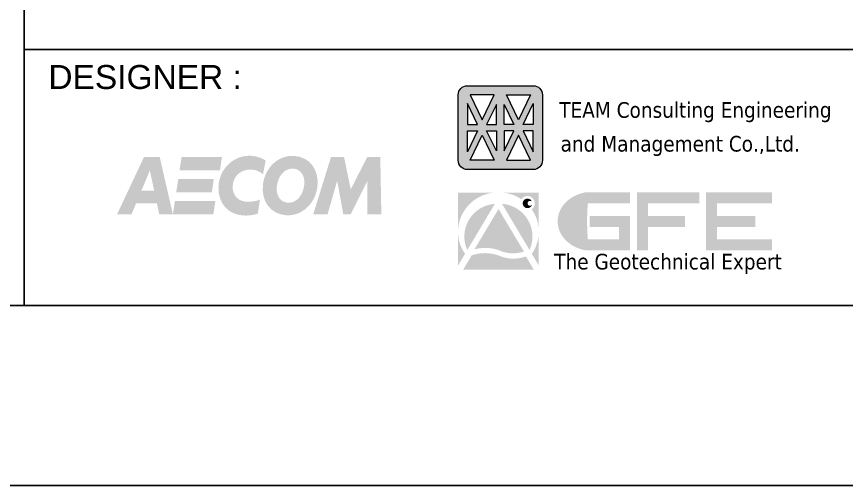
# Paper-space layout '1-PP19-SE-6200-62' of a CAD drawing. Header units: millimetres. Extents: x 2461 to 3302, y -5 to 589.
# Drawn here: x 2806.2 to 2875.4, y -5.1 to 34 of the extents above; entities that cross this region are included whole.
import ezdxf
from ezdxf.enums import TextEntityAlignment as Align

# ---------------------------------------------------------------- set-up
doc = ezdxf.new("R2010")
doc.units = ezdxf.units.MM
doc.layers.get('Defpoints').update_dxf_attribs({"color": 250})
for name, color, linetype in [('CVA-E2-P-OR00-TBKA1D$0$CVA-E2-P-OR00-TBKA1$0$CVA010-FRAME-LINE_2', 2, 'Continuous'), ('CVA-E2-P-OR00-TBKA1D$0$CVA-E2-P-OR00-TBKA1$0$CVA010-FRAME-LOGO', 7, 'Continuous'), ('CVA-E2-P-OR00-TBKA1D$0$CVA-E2-P-OR00-TBKA1$0$CVT010-FRAME-LINE_10', 10, 'Continuous'), ('CVA-E2-P-OR00-TBKA1D$0$CVA-E2-P-OR00-TBKA1$0$CVT010-FRAME-LINE_3', 3, 'Continuous'), ('CVA-E2-P-OR00-TBKA1D$0$CVA-E2-P-OR00-TBKA1$0$CVT010-FRAME-LOGO', 1, 'Continuous'), ('CVA-E2-P-OR00-TBKA1D$0$CVA-E2-P-OR00-TBKA1$0$Xref-Title Block$0$7', 7, 'Continuous'), ('CVT010-FRAME-LINE_2', 2, 'Continuous')]:
    doc.layers.add(name, color=color, linetype=linetype)
doc.styles.add('CVA-E2-P-OR00-TBKA1D$0$Arial', font='arial.ttf')
doc.styles.add('CVA-E2-P-OR00-TBKA1D$0$CVA-E2-P-OR00-TBKA1$0$TITLE1', font='tahoma.ttf')

# ---------------------------------------------------------------- blocks, each defined once
blk = doc.blocks.new('CVA-E2-P-OR00-TBKA1D$0$CVA-E2-P-OR00-TBKA1$0$AECOM')
at = {"layer": 'CVA-E2-P-OR00-TBKA1D$0$CVA-E2-P-OR00-TBKA1$0$CVA010-FRAME-LOGO'}
h = blk.add_hatch(color=7, dxfattribs=at)
edge = h.paths.add_edge_path()
edge.add_spline(control_points=[(6.816234644016845, 0.2468311725081591), (7.054933576567237, 2.574688262453719), (5.731456495088537, 4.316322473957079), (3.592063062343072, 4.468547293215615)], knot_values=[0, 0, 0, 0, 1, 1, 1, 1], degree=3, periodic=0)
edge.add_spline(control_points=[(3.592063062343072, 4.468547293215615), (1.408184828531944, 4.624027097918187), (-0.5278805134861386, 2.837799585833679), (-0.774391411102215, 0.4386583146673146)], knot_values=[0, 0, 0, 0, 1, 1, 1, 1], degree=3, periodic=0)
edge.add_spline(control_points=[(-0.774391411102215, 0.4386583146673146), (-1.013524341711559, -1.889307274793183), (0.3099527397693009, -3.630941486296535), (2.449780170573831, -3.782840807010743)], knot_values=[0, 0, 0, 0, 1, 1, 1, 1], degree=3, periodic=0)
edge.add_spline(control_points=[(2.449780170573831, -3.782840807010743), (4.633224406323734, -3.938646110257636), (6.569289748341475, -2.152527097687923), (6.816234644016845, 0.2468311725081591)], knot_values=[0, 0, 0, 0, 1, 1, 1, 1], degree=3, periodic=0)
edge = h.paths.add_edge_path(flags=16)
edge.add_spline(control_points=[(4.912719156439948, 0.05240004199386306), (4.604797533448732, -1.37697256592692), (3.583383101159029, -2.236939720199103), (2.458894129814553, -2.007788744950147), (1.436828700438696, -1.798384681394097), (0.9331739527540321, -0.7452883907853618), (1.224603649497453, 0.6074835596896051), (1.532742271515872, 2.036639168580834), (2.554373702835164, 2.897148820426892), (3.677777679031806, 2.666804350515299), (4.700060107439754, 2.458268283077572), (5.203714855119756, 1.404737994409729), (4.912719156439948, 0.05240004199386306)], knot_values=[0, 0, 0, 0, 0.25, 0.25, 0.25, 0.5, 0.5, 0.5, 0.75, 0.75, 0.75, 1, 1, 1, 1], degree=3, periodic=0)
at = {"layer": 'CVA-E2-P-OR00-TBKA1D$0$CVA-E2-P-OR00-TBKA1$0$CVA010-FRAME-LOGO', "extrusion": (0, 0, -1)}
h = blk.add_hatch(color=7, dxfattribs=at)
h.paths.add_polyline_path([(13.28698945542192, -3.667831321327114), (15.13473619239653, 4.331620905543154), (17.30212249995782, 4.331620905543154), (21.06553667016851, -3.667831321327114), (19.05308766973474, -3.667831321327114), (18.40057158775221, -2.108910292739864), (15.52034346798109, -2.108910292739864), (15.18963694688284, -3.667831321327114)])
h.paths.add_polyline_path([(15.89466679402676, -0.3457931773069589), (16.50183007882299, 2.42853941602359), (17.66277488714002, -0.3457931773069589)], flags=16)
at = {"layer": 'CVA-E2-P-OR00-TBKA1D$0$CVA-E2-P-OR00-TBKA1$0$CVA010-FRAME-LOGO'}
h = blk.add_hatch(color=7, dxfattribs=at)
edge = h.paths.add_edge_path()
edge.add_line((-1.478770261157479, -3.535895911335373), (-1.189510554711603, -1.616756493625879))
edge.add_spline(control_points=[(-1.18951055471166, -1.616756493625871), (-1.725932155862438, -1.864352386390053), (-2.526658575056331, -1.904931204923756), (-2.919209819586172, -1.904931204923756), (-4.184965159196622, -1.904931204923756), (-5.023015411479378, -1.041492066178122), (-4.980483601679339, 0.2420571938569935), (-4.935347803524678, 1.597216133657682), (-3.910895384821401, 2.568829288654698), (-2.51971460610855, 2.568829288654698), (-1.861773548387532, 2.568829288654698), (-1.283037136466533, 2.351504760518537), (-0.7635414596227292, 1.912407224139528)], knot_values=[0, 0, 0, 0, 0.25, 0.25, 0.25, 0.5, 0.5, 0.5, 0.7500000000000001, 0.7500000000000001, 0.7500000000000001, 1, 1, 1, 1], degree=3, periodic=0)
edge.add_line((-0.7635414596227292, 1.912407224139528), (-0.3785851811269368, 3.827966157860807))
edge.add_spline(control_points=[(-0.3785851811269367, 3.827966157860814), (-1.173235627491295, 4.295924565175504), (-1.839856646396584, 4.48764320781973), (-2.672481922940619, 4.48764320781973), (-4.975926622056591, 4.48764320781973), (-6.876621122251663, 2.568829288654698), (-6.956693764172314, 0.1578615703755233), (-7.034379416765546, -2.180736971534841), (-5.514301214475267, -3.824070622633101), (-3.256209312543433, -3.824070622633101), (-2.863875067040794, -3.824070622633101), (-2.014540865219374, -3.783274805069993), (-1.478770261157479, -3.535895911335373)], knot_values=[0, 0, 0, 0, 0.2500000000000002, 0.2500000000000002, 0.2500000000000002, 0.5000000000000002, 0.5000000000000002, 0.5000000000000002, 0.75, 0.75, 0.75, 1, 1, 1, 1], degree=3, periodic=0)
at = {"layer": 'CVA-E2-P-OR00-TBKA1D$0$CVA-E2-P-OR00-TBKA1$0$CVA010-FRAME-LOGO', "extrusion": (0, 0, -1)}
blk.add_hatch(color=7, dxfattribs=at).paths.add_polyline_path([(-15.69974091744416, -3.667831321327114), (-15.55304957343924, 4.332163403117299), (-13.74935363947395, 4.332163403117299), (-11.44048396461721, -0.1804399167580613), (-10.50825613349105, 4.332163403117299), (-8.7067301898212, 4.332163403117299), (-6.221223304875366, -3.667831321327114), (-8.209368413995549, -3.667831321327114), (-9.56192336544234, 1.015875733381222), (-10.4119085643523, -3.667831321327114), (-11.42507703351464, -3.667831321327114), (-13.76953454922625, 1.01370574308536), (-13.74154167440804, -3.667831321327114)])
at = {"layer": 'CVA-E2-P-OR00-TBKA1D$0$CVA-E2-P-OR00-TBKA1$0$CVA010-FRAME-LOGO'}
blk.add_hatch(color=7, dxfattribs=at).paths.add_polyline_path([(-12.82673451365781, -0.59892254532582), (-12.54767376160305, 1.262495130512313), (-7.599878887882028, 1.262495130512313), (-7.879373637995968, -0.59892254532582)])
at = {"layer": 'CVA-E2-P-OR00-TBKA1D$0$CVA-E2-P-OR00-TBKA1$0$CVA010-FRAME-LOGO', "color": 7}
for points in [[(-12.36669657092318, 2.470203229705135), (-6.744468713231072, 2.470203229705135), (-12.08763581886831, 4.331620905543133), (-6.464973963114858, 4.331620905543133)], [(-13.28698945542192, -3.667831321327142), (-7.664761597729921, -3.667831321327142), (-13.00792870336704, -1.806413645489002), (-7.385266847613593, -1.806413645489002)]]:
    blk.add_solid(points, dxfattribs=at)
blk = doc.blocks.new('CVA-E2-P-OR00-TBKA1D$0$CVA-E2-P-OR00-TBKA1$0$A$C4CF5538A')
at = {"linetype": 'Continuous', "lineweight": 0}
h = blk.add_hatch(color=2, dxfattribs=at)
h.paths.add_polyline_path([(-7.1904576490723, 4.016306337769301, 0.4142135623730951), (-8.077055044732504, 3.129708942109076), (-8.077055044732504, -3.129708942109016, 0.4142135623730951), (-7.190457649072357, -4.016306337769176), (-0.8865902091563385, -4.016306337769176, 0.4142135623730951), (7.186503637512942e-06, -3.129708942109229), (7.186503637512942e-06, 3.129708942109296, 0.4142135623730951), (-0.8865902091564521, 4.016306337769301)])
h.paths.add_polyline_path([(-4.407939510640063, 2.222240381148247), (-4.407939510640063, 0.2955324652257261), (-5.345552245002352, 0.2955324652257261)], flags=16)
h.paths.add_polyline_path([(-3.453381562658535, 3.129708942109133), (-1.155406558062339, 3.129708942109133), (-2.287529269679453, 0.7339897295410793)], flags=16)
h.paths.add_polyline_path([(-7.1904576490723, 2.315163399460083), (-6.236059471802889, 0.2955324652257261), (-7.1904576490723, 0.2955324652257261)], flags=16)
h.paths.add_polyline_path([(-3.66910834759733, 2.222240381148247), (-2.731495613226059, 0.2955324652257261), (-3.66910834759733, 0.2955324652257261)], flags=16)
h.paths.add_polyline_path([(-5.345552245002352, -0.2955324652171569), (-4.407939510640063, -0.2955324652171569), (-4.407939510640063, -2.22224038113967)], flags=16)
h.paths.add_polyline_path([(-6.236059471802889, -0.2955324652171569), (-7.1904576490723, -2.315163399459969), (-7.1904576490723, -0.2955324652171569)], flags=16)
h.paths.add_polyline_path([(-3.66910834759733, -0.2955324652171569), (-2.731495613226059, -0.2955324652171569), (-3.66910834759733, -2.22224038113967)], flags=16)
h.paths.add_polyline_path([(-5.789518588549015, -0.7339897295324107), (-4.623666295578801, -3.129708942109119), (-6.921641300166186, -3.129708942109119)], flags=16)
h.paths.add_polyline_path([(-0.8865902091563385, 2.315163399460083), (-0.8865902091563385, 0.2955324652257261), (-1.840988386426091, 0.2955324652257261)], flags=16)
h.paths.add_polyline_path([(-1.840988386426091, -0.2955324652171569), (-0.8865902091563385, -0.2955324652171569), (-0.8865902091563385, -2.315163399459969)], flags=16)
h.paths.add_polyline_path([(-2.287529269679453, -0.7339897295324107), (-1.155406558062339, -3.129708942109119), (-3.453381562658535, -3.129708942109119)], flags=16)
h.paths.add_polyline_path([(-4.623666295578801, 3.129708942109133), (-6.921641300166186, 3.129708942109133), (-5.789518588549015, 0.7339897295410793)], flags=16)
at = {"color": 174, "linetype": 'Continuous', "lineweight": 0}
blk.add_lwpolyline([(-7.190464835575824, 4.016306337769301), (-0.8865973956598623, 4.016306337769301, -0.414213562373095), (5.684341886080801e-14, 3.129708942109119), (5.684341886080801e-14, -3.129708942109119, -0.414213562373095), (-0.8865973956598623, -4.016306337769183), (-7.190464835575824, -4.016306337769183, -0.414213562373095), (-8.077062231236141, -3.129708942109119), (-8.077062231236141, 3.129708942109119, -0.4142135623730955)], format="xyb", close=True, dxfattribs=at)
for points in [[(-5.789525775052653, 0.7339897295410793), (-4.623673482082324, 3.129708942109119), (-6.921648486669824, 3.129708942109119)], [(-2.287536456182977, 0.7339897295410793), (-3.453388749162173, 3.129708942109119), (-1.155413744565976, 3.129708942109119)], [(-7.190464835575824, 0.2955324652257261), (-6.236066658306527, 0.2955324652257261), (-7.190464835575824, 2.315163399460083)], [(-4.407946697143586, 2.222240381148247), (-5.345559431505933, 0.2955324652257261), (-4.407946697143586, 0.2955324652257261)], [(-3.669115534100854, 2.222240381148247), (-2.73150279972981, 0.2955324652257261), (-3.669115534100854, 0.2955324652257261)], [(-0.8865973956598623, 0.2955324652257261), (-1.840995572929728, 0.2955324652257261), (-0.8865973956598623, 2.315163399460083)], [(-7.190464835575824, -0.295532465217164), (-6.236066658306527, -0.295532465217164), (-7.190464835575824, -2.315163399459976)], [(-5.789525775052653, -0.7339897295324107), (-4.623673482082324, -3.129708942109119), (-6.921648486669824, -3.129708942109119)], [(-4.407946697143586, -2.222240381139677), (-5.345559431505933, -0.295532465217164), (-4.407946697143586, -0.295532465217164)], [(-3.669115534100854, -2.222240381139677), (-2.73150279972981, -0.295532465217164), (-3.669115534100854, -0.295532465217164)], [(-2.287536456182977, -0.7339897295324107), (-3.453388749162173, -3.129708942109119), (-1.155413744565976, -3.129708942109119)], [(-0.8865973956598623, -0.295532465217164), (-1.840995572929728, -0.295532465217164), (-0.8865973956598623, -2.315163399459976)]]:
    blk.add_lwpolyline(points, close=True, dxfattribs=at)
at = {"layer": 'CVA-E2-P-OR00-TBKA1D$0$CVA-E2-P-OR00-TBKA1$0$CVA010-FRAME-LINE_2', "color": 2, "style": 'CVA-E2-P-OR00-TBKA1D$0$CVA-E2-P-OR00-TBKA1$0$TITLE1'}
for s, p in [('TEAM Consulting Engineering', (1.606730806969949, 0.9413572617123833)), ('and Management Co.,Ltd.', (1.740546509287412, -2.295509882038235))]:
    blk.add_text(s, height=1.5, dxfattribs=at).set_placement(p)
blk = doc.blocks.new('CVA-C1-P-OR00-TBKA1-WD')
at = {"layer": 'CVA-E2-P-OR00-TBKA1D$0$CVA-E2-P-OR00-TBKA1$0$CVT010-FRAME-LOGO'}
h = blk.add_hatch(color=251, dxfattribs=at)
h.dxf.hatch_style = 1
h.paths.add_polyline_path([(385.4159863583463, 24.4328237697148), (382.2180177867158, 24.4328237697148), (382.2180177867158, 21.44463334938878, -0.2262794207791746), (383.6633980410561, 23.87550941639405, -0.1425445682476379)])
h = blk.add_hatch(color=251, dxfattribs=at)
h.dxf.hatch_style = 1
h.paths.add_polyline_path([(388.9390912659956, 24.4328237697148), (385.741122694365, 24.4328237697148, -0.1425445682476364), (387.4937110116543, 23.87550941639405, -1.19096549891826), (388.3599471012949, 23.02431233847308, -0.1337824643305724), (388.9390912659956, 21.44463334938878)])
h = blk.add_hatch(color=2, dxfattribs=at)
h.dxf.hatch_style = 1
edge = h.paths.add_edge_path()
edge.add_spline(control_points=[(392.811773269239, 24.44122416896037), (392.7764911401691, 24.43449936415947), (392.7413451795355, 24.42723822382798), (392.7063365305221, 24.41943624523303), (392.4620893406436, 24.3650036578304), (392.2245258321445, 24.28424561713794), (391.714787039662, 24.04079456423963), (391.4507302843922, 23.86144686669826), (391.0005669010097, 23.41962957291336), (390.8146315417716, 23.1560940878159), (390.5894364228925, 22.62006789784591), (390.5308411591932, 22.3578984520787), (390.5155582819461, 21.829057405621), (390.5589861588551, 21.56346503065668), (390.73581104598, 21.06848674426795), (390.8683624698597, 20.83933073132924), (391.1957107552271, 20.43584779266358), (391.390245666551, 20.26106162731692), (391.8189941233641, 19.96932301378625), (392.0533193304291, 19.85215151998012), (392.4316420055211, 19.71626749049069), (392.5675604496619, 19.67705520539459), (392.7056279562103, 19.64625525243391), (392.7406686528702, 19.63843841097859), (392.7758477735724, 19.63116341931613), (392.8111641651121, 19.62442576331962)], knot_values=[4.957043700951993, 4.957043700951993, 4.957043700951993, 4.957043700951993, 4.996465657395284, 4.996465657395284, 4.996465657395284, 5.271503465249864, 5.271503465249864, 5.622188789546795, 5.622188789546795, 5.972874113843726, 5.972874113843726, 6.261130878314096, 6.261130878314096, 6.549387642784465, 6.549387642784465, 6.837644407254834, 6.837644407254834, 7.125901171725204, 7.125901171725204, 7.414157936195573, 7.414157936195573, 7.569638983355476, 7.569638983355476, 7.569638983355476, 7.609099131119601, 7.609099131119601, 7.609099131119601, 7.609099131119601], degree=3, periodic=0)
edge.add_line((392.8111641651112, 19.62442576331773), (396.5605199782042, 19.62442576331773))
edge.add_line((396.560519978204, 19.62442576331773), (396.560519978204, 22.47612517443176))
edge.add_line((396.560519978204, 22.47612517443175), (393.2045276692395, 22.47612517443175))
edge.add_line((393.2045276692397, 22.47612517443175), (393.2045276692397, 21.56619669761493))
edge.add_line((393.2045276692397, 21.56619669761494), (395.6505915013872, 21.56619669761494))
edge.add_line((395.6505915013877, 21.56619669761494), (395.6505915013877, 20.53435424013457))
edge.add_line((395.6505915013877, 20.53435424013457), (392.9037441366888, 20.53435424013457))
edge.add_ellipse((393.4774871724958, 22.03276675386313), major_axis=(-2.045236075726495, 0), ratio=0.7632841917850531, start_angle=286.27639465080813, end_angle=433.708366183968, ccw=False)
edge.add_line((392.9042662930133, 23.53129569214353), (396.5605199782042, 23.53129569214353))
edge.add_line((396.560519978204, 23.53129569214353), (396.560519978204, 24.44122416896036))
edge.add_line((396.560519978204, 24.44122416896037), (392.8117732692388, 24.44122416896037))
h = blk.add_hatch(color=2, dxfattribs=at)
h.dxf.hatch_style = 1
h.paths.add_polyline_path([(401.1555046918884, 21.56619669761494), (398.0591028906056, 21.56619669761494), (398.0591028906056, 19.62442576331773), (397.1491744137884, 19.62442576331773), (397.1491744137884, 24.44122416896037), (402.3364987083423, 24.44122416896037), (402.3364987083423, 23.53129569214353), (398.0591028906056, 23.53129569214353), (398.0591028906056, 22.47612517443175), (401.1555046918884, 22.47612517443175)])
h = blk.add_hatch(color=2, dxfattribs=at)
h.dxf.hatch_style = 1
h.paths.add_polyline_path([(408.4181436277759, 19.62442576331773), (408.4181436277759, 20.53435424013457), (403.8231662556591, 20.53435424013457), (403.8231662556591, 21.56619669761494), (407.0307193985036, 21.56619669761494), (407.0307193985036, 22.47612517443175), (403.8231662556591, 22.47612517443175), (403.8231662556591, 23.53129569214353), (408.4181436277759, 23.53129569214353), (408.4181436277759, 24.44122416896037), (402.9132377788428, 24.44122416896037), (402.9132377788428, 19.62442576331773)])
h = blk.add_hatch(color=251, dxfattribs=at)
h.dxf.hatch_style = 1
edge = h.paths.add_edge_path()
edge.add_arc((388.0023679829474, 23.52716776538497), 0.4003638153177652, 19.61006438746602, 344.390983555668)
edge.add_arc((388.2183383579923, 23.53471159453343), 0.2050876269363444, 38.19899767506678, 325.8020502680674, ccw=False)
h = blk.add_hatch(color=252, dxfattribs=at)
h.dxf.hatch_style = 1
edge = h.paths.add_edge_path()
edge.add_line((385.2796890307927, 23.49048622899683), (382.9792393565483, 19.63384264867389))
edge.add_arc((385.4669773738415, 20.76435108234046), 2.732561026084673, 93.93010474534941, 204.438579985843, ccw=False)
h = blk.add_hatch(color=251, dxfattribs=at)
h.dxf.hatch_style = 1
edge = h.paths.add_edge_path()
edge.add_arc((386.8090553791044, 22.29675549419325), 2.93302565358163, 245.4158155684376, 287.876296113899, ccw=False)
edge.add_arc((384.4833794416236, 16.43251241238704), 3.382813198872837, 70.92629529841366, 105.4908950867434)
edge.add_line((383.5798799614504, 19.69243784524506), (385.5888293131436, 23.06038877551079))
edge.add_line((385.5888293131438, 23.0603887755108), (387.7093854587742, 19.50533198060566))
h = blk.add_hatch(color=252, dxfattribs=at)
h.dxf.hatch_style = 1
h.paths.add_polyline_path([(385.8774200219186, 23.49048622899681), (388.1778696961628, 19.63384264867387, 0.5233901874042612)])
h = blk.add_hatch(color=251, dxfattribs=at)
h.dxf.hatch_style = 1
h.paths.add_polyline_path([(382.7940134051305, 19.3233161961983, -0.1333495112686546), (382.2180177867158, 20.89855246639736), (382.2180177867158, 18.35767463971197)])
h = blk.add_hatch(color=251, dxfattribs=at)
h.dxf.hatch_style = 1
h.paths.add_polyline_path([(388.9390912659956, 20.89855246639736, -0.1333495112686542), (388.3630956475799, 19.3233161961983), (388.9390912659956, 18.35767463971197)])
h = blk.add_hatch(color=250, dxfattribs=at)
h.dxf.hatch_style = 1
edge = h.paths.add_edge_path()
edge.add_arc((384.455493658782, 15.92515329810351), 3.451850202931467, 70.92629529841372, 108.66083736215569, ccw=False)
edge.add_arc((386.828632370497, 21.90907481015068), 2.992883319981254, 245.4158155684376, 290.3796035974368)
edge.add_line((387.8708691719485, 19.10352797990123), (388.5254016070612, 18.00622150880022))
edge.add_line((388.5254016070612, 18.00622150880022), (385.4486974542783, 18.00622150880022))
edge.add_line((385.4486974542779, 18.00622150880022), (382.6416058564623, 18.00622150880022))
edge.add_line((382.6416058564619, 18.00622150880022), (383.3510207467466, 19.19553697743816))
at = {"layer": 'CVA-E2-P-OR00-TBKA1D$0$CVA-E2-P-OR00-TBKA1$0$CVT010-FRAME-LINE_10', "color": 7}
blk.add_lwpolyline([(42.99999999998545, 15), (817.9999999999854, 15), (817.9999999999854, 579), (42.99999999998545, 579)], close=True, dxfattribs=at)
at = {"layer": 'CVA-E2-P-OR00-TBKA1D$0$CVA-E2-P-OR00-TBKA1$0$CVT010-FRAME-LINE_3'}
blk.add_line((346.0000000000873, 36.35767283899031), (416.0000000000873, 36.35767283899031), dxfattribs=at)
at = {"layer": 'CVA-E2-P-OR00-TBKA1D$0$CVA-E2-P-OR00-TBKA1$0$Xref-Title Block$0$7', "color": 3}
blk.add_line((346.0000000000873, 59.99999999999636), (346.0000000000873, 14.99999999868669), dxfattribs=at)
at = {"layer": 'Defpoints'}
blk.add_lwpolyline([(-5.456968210637569e-12, 594), (0, 0), (841, 0), (840.9999999999945, 594)], close=True, dxfattribs=at)
at = {"layer": 'CVA-E2-P-OR00-TBKA1D$0$CVA-E2-P-OR00-TBKA1$0$CVT010-FRAME-LOGO'}
for name, p, xscale, yscale, zscale in [('CVA-E2-P-OR00-TBKA1D$0$CVA-E2-P-OR00-TBKA1$0$A$C4CF5538A', (389.2536587326331, 29.84978015611879), 0.8712000000000001, 0.8712000000000001, 0.8712000000000001), ('CVA-E2-P-OR00-TBKA1D$0$CVA-E2-P-OR00-TBKA1$0$AECOM', (366.387432897046, 24.80855687389821), 0.6, 0.6, 0.6)]:
    blk.add_blockref(name, p, dxfattribs=dict(at, xscale=xscale, yscale=yscale, zscale=zscale))
at = {"layer": 'CVA-E2-P-OR00-TBKA1D$0$CVA-E2-P-OR00-TBKA1$0$CVA010-FRAME-LINE_2', "color": 2, "style": 'CVA-E2-P-OR00-TBKA1D$0$CVA-E2-P-OR00-TBKA1$0$TITLE1'}
blk.add_text('The Geotechnical Expert', height=1.3068, dxfattribs=at).set_placement((390.2343487147491, 18.01524176622663))
at = {"layer": 'CVT010-FRAME-LINE_2', "style": 'CVA-E2-P-OR00-TBKA1D$0$Arial'}
blk.add_text('DESIGNER : ', height=2, rotation=1.41414077e-08, dxfattribs=at).set_placement((348.0199656114492, 34.07184204636402), align=Align.MIDDLE_LEFT)

psp = doc.layouts.new('1-PP19-SE-6200-62')

# ---------------------------------------------------------------- block references
at = {"color": 6}
psp.add_blockref('CVA-C1-P-OR00-TBKA1-WD', (2460.798763482794, -5.076579987886362), dxfattribs=at)

doc.saveas('drawing.dxf')
